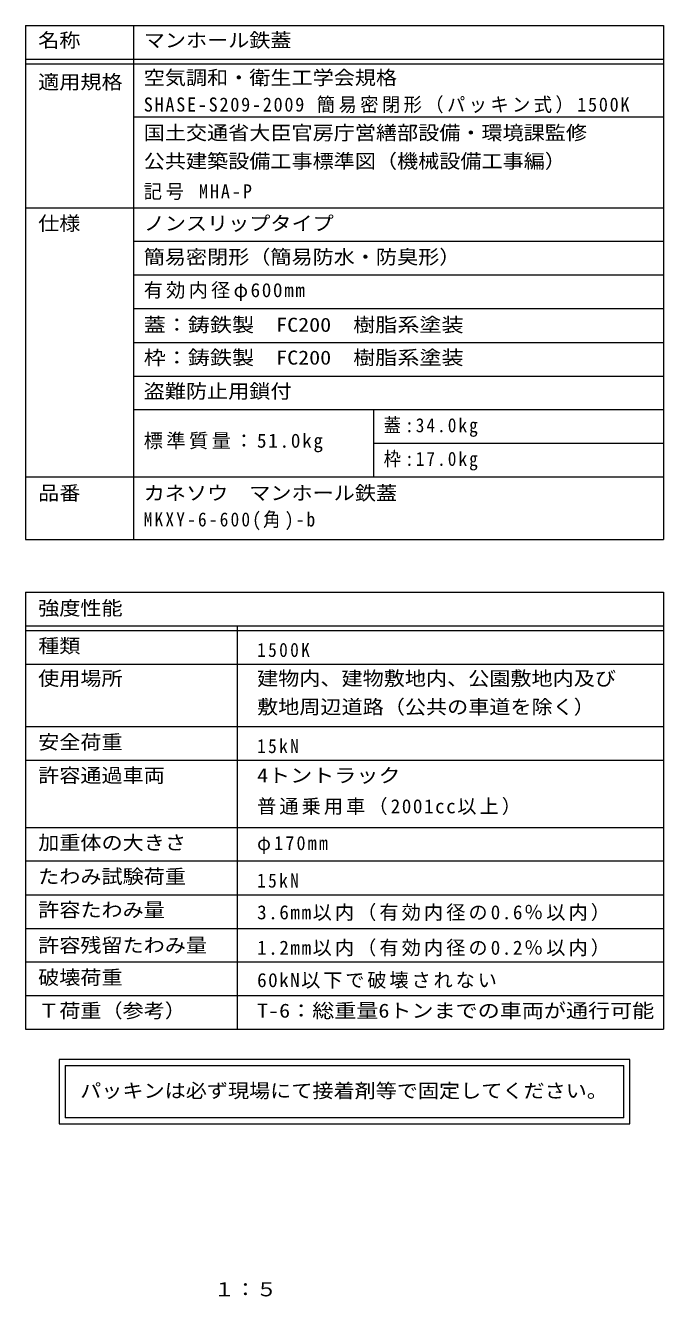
# Model space of a CAD drawing. Units: millimetres on the paper, enlarged 5 times. Extents: x -885 to 921, y -690 to 673.
# Drawn here: x 256 to 921, y -676 to 648 of the extents above; entities that cross this region are included whole.
import ezdxf
from ezdxf.enums import TextEntityAlignment as Align

# ---------------------------------------------------------------- set-up
doc = ezdxf.new("R2010")
doc.units = ezdxf.units.MM
doc.header["$LTSCALE"] = 5
doc.layers.add('F-5_F-5ﾚｲﾔ', color=2, linetype='Continuous')
doc.layers.add('F-F_F-Fﾚｲﾔ', color=3, linetype='Continuous', lineweight=9)
doc.styles.add('ＭＳ ゴシック', font='')
doc.styles.get('ＭＳ ゴシック').set_extended_font_data('MS Gothic')

msp = doc.modelspace()

# ---------------------------------------------------------------- linework, layer by layer
at = {"layer": 'F-F_F-Fﾚｲﾔ', "color": 7}
for p, q in [((256.261, 647.5), (921.28, 647.5)), ((256.261, 647.5), (256.261, 112.258)), ((368.987, 647.5), (368.987, 112.258)), ((921.28, 647.5), (921.28, 112.258)), ((256.261, 612.5), (921.28, 612.5)), ((256.261, 607.5), (921.28, 607.5)), ((368.987, 552.499), (921.28, 552.499)), ((256.261, 457.499), (921.28, 457.499)), ((921.28, 422.499), (368.987, 422.499)), ((921.28, 387.5), (368.987, 387.5)), ((921.28, 352.499), (368.987, 352.499)), ((368.987, 317.5), (921.28, 317.5)), ((368.987, 282.5), (921.28, 282.5)), ((368.987, 247.499), (921.28, 247.499)), ((618.987, 247.499), (618.987, 177.498)), ((618.987, 212.499), (921.28, 212.499)), ((256.261, 177.498), (921.28, 177.498)), ((256.261, 112.258), (921.28, 112.258)), ((256.261, 57.499), (921.28, 57.499)), ((256.261, 57.499), (256.261, -397.501)), ((921.28, 57.499), (921.28, -397.501)), ((256.261, 22.499), (921.28, 22.499)), ((256.261, 17.499), (921.28, 17.499)), ((477.038, 22.499), (477.038, -397.501)), ((256.261, -17.501), (921.28, -17.501)), ((256.261, -82.501), (921.28, -82.501)), ((256.261, -117.501), (921.28, -117.501)), ((256.261, -187.501), (921.28, -187.501)), ((921.28, -222.501), (256.261, -222.501)), ((256.261, -257.501), (921.28, -257.501)), ((256.261, -292.501), (921.28, -292.501)), ((256.261, -327.501), (921.28, -327.501)), ((256.261, -362.501), (921.28, -362.501)), ((256.261, -397.501), (921.28, -397.501)), ((291.56, -428.869), (291.56, -496.133)), ((885.981, -428.869), (291.56, -428.869)), ((297.81, -435.119), (297.81, -489.883)), ((297.81, -435.119), (879.731, -435.119)), ((879.731, -489.883), (879.731, -435.119)), ((885.981, -496.133), (885.981, -428.869)), ((291.56, -496.133), (885.981, -496.133)), ((879.731, -489.883), (297.81, -489.883))]:
    msp.add_line(p, q, dxfattribs=at)

# ---------------------------------------------------------------- texts
at = {"layer": 'F-5_F-5ﾚｲﾔ', "style": 'ＭＳ ゴシック', "width": 1.1}
msp.add_text('１：５', height=14.66, dxfattribs=at).set_placement((452.5, -680), align=Align.BOTTOM_LEFT)
at = {"layer": 'F-F_F-Fﾚｲﾔ', "style": 'ＭＳ ゴシック'}
for s, width, p in [('名称', 1.1, (269.57, 620.364)), ('マンホール鉄蓋', 1.1, (379.568, 620.364)), ('適用規格', 1.1, (269.57, 576.896)), ('空気調和・衛生工学会規格', 1.1, (379.568, 581.426)), ('国土交通省大臣官房庁営繕部設備・環境課監修', 1.1, (379.568, 524.024)), ('公共建築設備工事標準図（機械設備工事編）', 1.1, (379.568, 494.518)), ('仕様', 1.1, (269.57, 429.735)), ('ノンスリップタイプ', 1.1, (379.568, 429.735)), ('簡易密閉形（簡易防水・防臭形）', 1.1, (379.568, 394.735)), ('蓋：鋳鉄製\u3000FC200\u3000樹脂系塗装', 1.15, (379.568, 324.133)), ('枠：鋳鉄製\u3000FC200\u3000樹脂系塗装', 1.15, (379.568, 289.968)), ('盗難防止用鎖付', 1.1, (379.568, 254.966)), ('品番', 1.1, (269.57, 149.012)), ('カネソウ\u3000マンホール鉄蓋', 1.1, (379.568, 149.012)), ('強度性能', 1.1, (269.57, 29.193)), ('種類', 1.1, (269.57, -10.19)), ('使用場所', 1.1, (269.57, -44.056)), ('建物内、建物敷地内、公園敷地内及び', 1.1, (497.705, -44.056)), ('敷地周辺道路（公共の車道を除く）', 1.1, (497.705, -73.692)), ('安全荷重', 1.1, (269.57, -110.286)), ('許容通過車両', 1.1, (269.57, -145.015)), ('4トントラック', 1.15, (497.705, -145.015)), ('加重体の大きさ', 1.1, (269.57, -215.015)), ('たわみ試験荷重', 1.1, (269.57, -250.286)), ('許容たわみ量', 1.1, (269.57, -285.015)), ('許容残留たわみ量', 1.1, (269.57, -321.855)), ('破壊荷重', 1.1, (269.57, -355.358)), ('Ｔ荷重（参考）', 1.1, (269.57, -389.89)), ('T-6：総重量6トンまでの車両が通行可能', 1.15, (497.705, -389.89))]:
    msp.add_text(s, height=14.66, dxfattribs=dict(at, width=width)).set_placement(p, align=Align.BOTTOM_LEFT)
at = {"layer": 'F-F_F-Fﾚｲﾔ', "color": 2, "style": 'ＭＳ ゴシック', "width": 1.1}
msp.add_text('パッキンは必ず現場にて接着剤等で固定してください。', height=14.66, dxfattribs=at).set_placement((313.368, -473.244), align=Align.BOTTOM_LEFT)
at = {"layer": 'F-F_F-Fﾚｲﾔ', "char_height": 14.66, "attachment_point": 7, "style": 'ＭＳ ゴシック'}
for s, insert in [('\\T1.19;\\W0.95;SHASE-S209-2009\\~簡易密閉形（パッキン式）1500K', (379.568, 555.903)), ('\\T1.21;\\W0.95;記号\\~MHA-P', (379.568, 465.785)), ('\\T1.17;有効内径φ600mm', (379.568, 360.628)), ('\\T1.24;\\W0.9;蓋:34.0kg', (629.568, 219.132)), ('\\T1.18;標準質量：51.0kg', (379.568, 203.062)), ('\\T1.24;\\W0.9;枠:17.0kg', (629.568, 184.132)), ('\\T1.26;\\W0.9;MKXY-6-600(角)-b', (379.568, 122.002)), ('\\T1.28;\\W0.9;1500K', (497.705, -10.19)), ('\\T1.28;\\W0.9;15kN', (497.705, -110.286)), ('\\T1.16;普通乗用車（2001cc以上）', (497.705, -174.651)), ('\\T1.23;\\W0.95;φ170mm', (497.705, -215.015)), ('\\T1.28;\\W0.9;15kN', (497.705, -250.286)), ('\\T1.16;3.6mm以内（有効内径の0.6％以内）', (497.705, -285.015)), ('\\T1.16;1.2mm以内（有効内径の0.2％以内）', (497.705, -321.855)), ('\\T1.15;60kN以下で破壊されない', (497.705, -355.358))]:
    msp.add_mtext(s, dxfattribs=dict(at, insert=insert))

doc.saveas('drawing.dxf')
